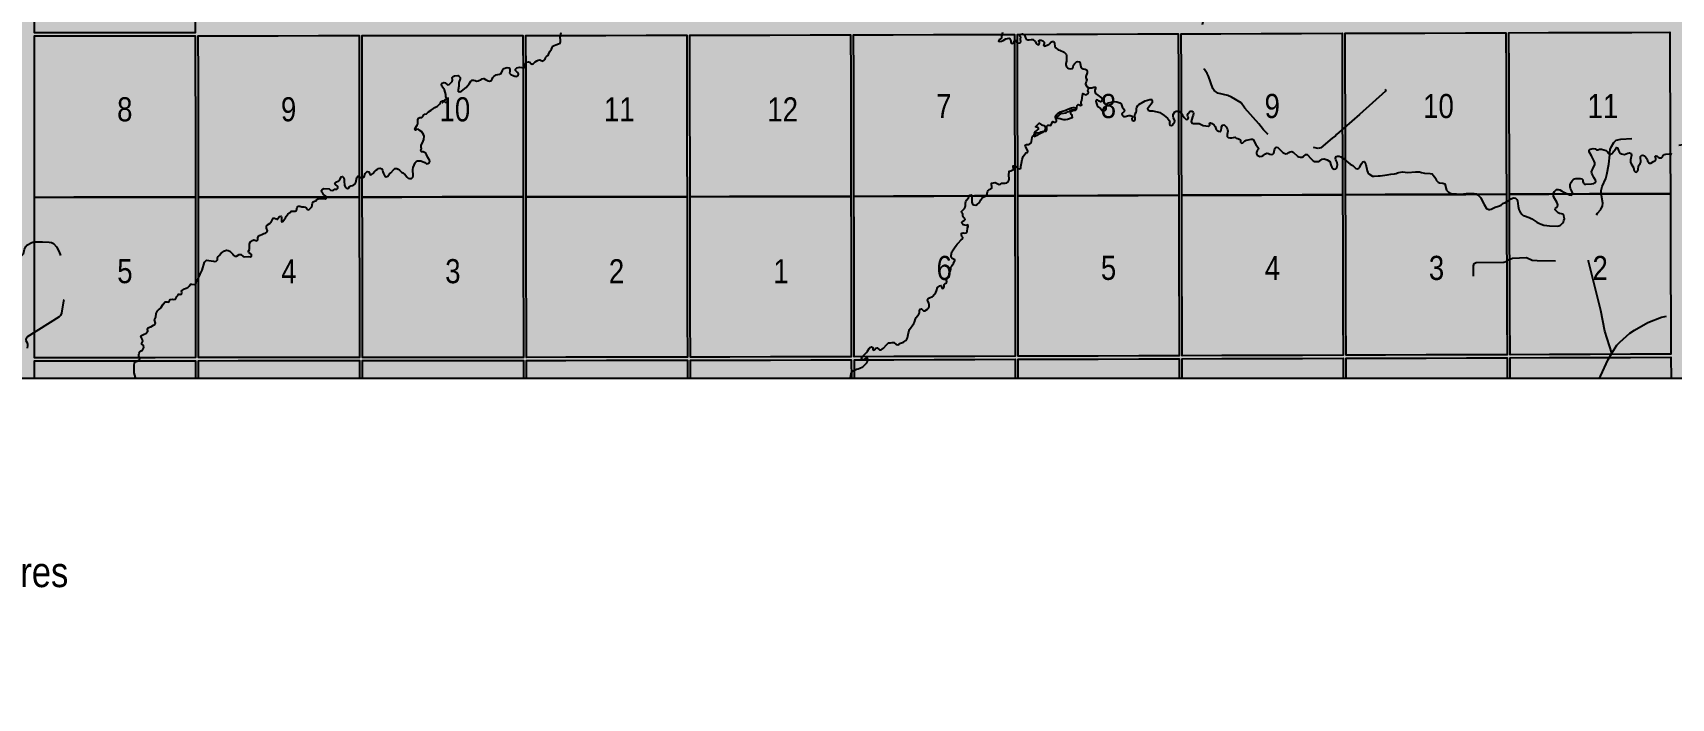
# Model space of a CAD drawing. Extents: x 403018 to 417191, y 6033193 to 6042673.
# Drawn here: x 414791 to 415335, y 6035860 to 6036080 of the extents above; entities that cross this region are included whole.
import ezdxf
from ezdxf.enums import TextEntityAlignment as Align

# ---------------------------------------------------------------- set-up
doc = ezdxf.new("R2010")
doc.units = 0
doc.header["$LTSCALE"] = 5
doc.linetypes.add('DASHED2', pattern=[9.525, 6.35, -3.175])
for name, color, linetype in [('DETAIL-T', 7, 'Continuous'), ('Quarters', 8, 'Continuous'), ('RoadSeg', 57, 'DASHED2'), ('T-WATER', 160, 'Continuous')]:
    doc.layers.add(name, color=color, linetype=linetype)
doc.layers.add('ROUTE-MAP-BACKGROUND-H', color=7, linetype='Continuous', true_color=0xf0ebff)
doc.styles.add('120', font='ARIALN.TTF', dxfattribs={"height": 13})
doc.styles.add('80', font='ARIALN.TTF', dxfattribs={"height": 10})

# ---------------------------------------------------------------- blocks, each defined once
blk = doc.blocks.new('*U324')
at = {"color": 0}
for p, q in [((-150, 0), (-150, 15)), ((-100, 10), (-100, 15)), ((-50, 10), (-50, 15)), ((50, 10), (50, 15)), ((150.24, 0), (150.24, 15)), ((-150, 10), (150.24, 10)), ((-150, 0), (150.24, 0))]:
    blk.add_line(p, q, dxfattribs=at)
for points in [[(-140, 10), (-130, 10), (-140, 5), (-130, 5)], [(-120, 10), (-110, 10), (-120, 5), (-110, 5)], [(-100, 10), (-50, 10), (-100, 5), (-50, 5)], [(50, 10), (150.24, 10), (50, 5), (150.24, 5)], [(-150, 5), (-140, 5), (-150, 0), (-140, 0)], [(-130, 5), (-120, 5), (-130, 0), (-120, 0)], [(-110, 5), (-100, 5), (-110, 0), (-100, 0)], [(-50, 5), (50, 5), (-50, 0), (50, 0)]]:
    blk.add_solid(points, dxfattribs=at)
at = {"color": 0, "style": '80'}
blk.add_text('metres', height=10, dxfattribs=at).set_placement((162.24, 20), align=Align.CENTER)
at = {"color": 0, "char_height": 10, "style": '80'}
for s, insert, attachment_point in [('0', (-150, 30.21), 2), ('1,500', (-100, 30.21), 2), ('3,000', (-50, 30.21), 2), ('6,000', (50, 30.21), 2), ('9,000', (136.7, 30.22), 3), ('SCALE 1:150,000', (0.12, -5), 2)]:
    blk.add_mtext(s, dxfattribs=dict(at, insert=insert, attachment_point=attachment_point))

msp = doc.modelspace()

# ---------------------------------------------------------------- hatches: boundary and pattern name
at = {"layer": 'ROUTE-MAP-BACKGROUND-H'}
h = msp.add_hatch(color=256, dxfattribs=at)
h.dxf.hatch_style = 1
h.paths.add_polyline_path([(412923.423, 6037807.465), (416092.9, 6037807.465), (416092.9, 6035965.758), (412923.423, 6035965.758)])

# ---------------------------------------------------------------- linework, layer by layer
at = {"layer": 'Quarters'}
for points in [[(414805.031, 6036080.395), (414791.955, 6036080.383), (414791.95, 6036093.437), (414791.946, 6036106.825), (414791.941, 6036120.214), (414791.936, 6036133.603), (414805.008, 6036133.616), (414818.415, 6036133.629), (414831.822, 6036133.642), (414845.229, 6036133.655), (414845.238, 6036120.266), (414845.248, 6036106.877), (414845.257, 6036093.487), (414845.266, 6036080.433), (414835.386, 6036080.423), (414831.855, 6036080.42), (414818.443, 6036080.408), (414805.031, 6036080.395)], [(415185.389, 6036026.547), (415172.309, 6036026.505), (415172.271, 6036039.894), (415172.233, 6036053.283), (415172.195, 6036066.673), (415172.157, 6036080.062), (415185.233, 6036080.104), (415198.643, 6036080.148), (415212.054, 6036080.191), (415225.464, 6036080.235), (415225.507, 6036066.845), (415225.55, 6036053.455), (415225.592, 6036040.065), (415225.603, 6036036.778), (415225.635, 6036026.675), (415212.22, 6036026.632), (415198.805, 6036026.589), (415185.389, 6036026.547)], [(415279.92, 6036040.239), (415279.967, 6036026.849), (415266.552, 6036026.806), (415253.136, 6036026.763), (415239.72, 6036026.72), (415226.639, 6036026.678), (415226.597, 6036040.068), (415226.554, 6036053.458), (415226.511, 6036066.848), (415226.469, 6036080.238), (415239.545, 6036080.28), (415252.956, 6036080.323), (415266.366, 6036080.367), (415279.777, 6036080.41), (415279.825, 6036067.02), (415279.872, 6036053.629), (415279.92, 6036040.239)], [(415334.25, 6036040.417), (415334.302, 6036027.026), (415320.886, 6036026.982), (415307.47, 6036026.938), (415294.053, 6036026.894), (415280.972, 6036026.852), (415280.924, 6036040.242), (415280.877, 6036053.633), (415280.829, 6036067.023), (415280.782, 6036080.414), (415293.858, 6036080.457), (415307.27, 6036080.502), (415320.681, 6036080.546), (415321.48, 6036080.548), (415334.093, 6036080.591), (415334.145, 6036067.2), (415334.197, 6036053.808), (415334.25, 6036040.417)], [(414805.055, 6036025.836), (414791.974, 6036025.824), (414791.969, 6036039.213), (414791.964, 6036052.602), (414791.96, 6036065.99), (414791.955, 6036079.379), (414805.032, 6036079.391), (414818.444, 6036079.404), (414831.855, 6036079.416), (414845.267, 6036079.429), (414845.276, 6036066.04), (414845.286, 6036052.65), (414845.295, 6036039.261), (414845.305, 6036025.872), (414831.888, 6036025.86), (414818.472, 6036025.848), (414805.055, 6036025.836)], [(414899.626, 6036039.31), (414899.64, 6036025.92), (414886.224, 6036025.908), (414872.807, 6036025.896), (414859.391, 6036025.884), (414846.309, 6036025.873), (414846.3, 6036039.262), (414846.298, 6036041.12), (414846.29, 6036052.651), (414846.281, 6036066.04), (414846.271, 6036079.43), (414859.348, 6036079.442), (414872.76, 6036079.455), (414886.171, 6036079.467), (414899.583, 6036079.48), (414899.597, 6036066.09), (414899.612, 6036052.7), (414899.626, 6036039.31)], [(414953.956, 6036039.363), (414953.975, 6036025.972), (414940.558, 6036025.959), (414927.142, 6036025.945), (414913.726, 6036025.933), (414900.645, 6036025.921), (414900.63, 6036039.311), (414900.616, 6036052.701), (414900.602, 6036066.091), (414900.593, 6036074.075), (414900.587, 6036079.481), (414913.664, 6036079.493), (414927.075, 6036079.506), (414940.487, 6036079.521), (414953.899, 6036079.535), (414953.918, 6036066.144), (414953.937, 6036052.754), (414953.956, 6036039.363)], [(415008.286, 6036039.418), (415008.31, 6036026.027), (414994.894, 6036026.014), (414981.477, 6036026), (414968.061, 6036025.987), (414954.979, 6036025.973), (414954.96, 6036039.364), (414954.941, 6036052.755), (414954.922, 6036066.145), (414954.903, 6036079.536), (414967.98, 6036079.55), (414981.392, 6036079.564), (414994.803, 6036079.578), (415008.215, 6036079.592), (415008.239, 6036066.201), (415008.263, 6036052.81), (415008.286, 6036039.418)], [(415022.396, 6036026.061), (415009.314, 6036026.03), (415009.291, 6036039.421), (415009.267, 6036052.812), (415009.243, 6036066.203), (415009.219, 6036079.594), (415022.296, 6036079.623), (415035.708, 6036079.652), (415049.12, 6036079.68), (415062.531, 6036079.709), (415062.56, 6036066.321), (415062.588, 6036052.933), (415062.617, 6036039.545), (415062.645, 6036026.157), (415049.229, 6036026.125), (415035.812, 6036026.093), (415022.396, 6036026.061)], [(415076.729, 6036026.201), (415063.649, 6036026.16), (415063.621, 6036039.548), (415063.592, 6036052.936), (415063.564, 6036066.325), (415063.536, 6036079.713), (415075.435, 6036079.75), (415076.611, 6036079.754), (415090.021, 6036079.797), (415103.431, 6036079.84), (415116.841, 6036079.883), (415116.875, 6036066.494), (415116.908, 6036053.106), (415116.941, 6036039.717), (415116.974, 6036026.328), (415103.559, 6036026.286), (415090.144, 6036026.243), (415076.729, 6036026.201)], [(415131.059, 6036026.373), (415117.979, 6036026.331), (415117.945, 6036039.72), (415117.912, 6036053.109), (415117.879, 6036066.498), (415117.846, 6036079.886), (415130.921, 6036079.929), (415144.332, 6036079.972), (415157.742, 6036080.015), (415171.153, 6036080.059), (415171.191, 6036066.669), (415171.229, 6036053.28), (415171.267, 6036039.891), (415171.305, 6036026.502), (415157.89, 6036026.459), (415144.474, 6036026.416), (415131.059, 6036026.373)], [(414805.08, 6035972.62), (414791.994, 6035972.609), (414791.989, 6035985.661), (414791.984, 6035999.049), (414791.979, 6036012.437), (414791.974, 6036025.824), (414805.055, 6036025.836), (414818.472, 6036025.848), (414831.888, 6036025.86), (414845.305, 6036025.872), (414845.315, 6036012.484), (414845.325, 6035999.095), (414845.335, 6035985.707), (414845.344, 6035972.654), (414831.923, 6035972.643), (414818.502, 6035972.631), (414805.08, 6035972.62)], [(414899.685, 6035985.754), (414899.699, 6035972.7), (414886.278, 6035972.689), (414872.857, 6035972.678), (414859.435, 6035972.666), (414846.349, 6035972.655), (414846.339, 6035985.708), (414846.329, 6035999.096), (414846.319, 6036012.484), (414846.309, 6036025.873), (414859.391, 6036025.884), (414872.807, 6036025.896), (414886.224, 6036025.908), (414899.64, 6036025.92), (414899.655, 6036012.531), (414899.67, 6035999.143), (414899.685, 6035985.754)], [(414954.034, 6035985.805), (414954.053, 6035972.751), (414940.632, 6035972.738), (414927.211, 6035972.725), (414913.79, 6035972.713), (414900.704, 6035972.701), (414900.689, 6035985.755), (414900.674, 6035999.144), (414900.659, 6036012.532), (414900.645, 6036025.921), (414913.726, 6036025.933), (414927.142, 6036025.945), (414940.558, 6036025.959), (414953.975, 6036025.972), (414953.994, 6036012.583), (414954.014, 6035999.194), (414954.034, 6035985.805)], [(415008.383, 6035985.858), (415008.407, 6035972.803), (414994.986, 6035972.79), (414981.565, 6035972.777), (414968.143, 6035972.764), (414955.057, 6035972.752), (414955.038, 6035985.806), (414955.018, 6035999.195), (414954.999, 6036012.584), (414954.979, 6036025.973), (414968.061, 6036025.987), (414981.477, 6036026), (414994.894, 6036026.014), (415008.31, 6036026.027), (415008.334, 6036012.638), (415008.359, 6035999.248), (415008.383, 6035985.858)], [(415022.497, 6035972.84), (415009.411, 6035972.806), (415009.387, 6035985.861), (415009.363, 6035999.25), (415009.339, 6036012.64), (415009.314, 6036026.03), (415022.396, 6036026.061), (415035.812, 6036026.093), (415049.229, 6036026.125), (415062.645, 6036026.157), (415062.674, 6036012.77), (415062.703, 6035999.384), (415062.732, 6035985.997), (415062.761, 6035972.945), (415049.34, 6035972.91), (415035.919, 6035972.875), (415022.497, 6035972.84)], [(415076.853, 6035972.989), (415063.765, 6035972.949), (415063.737, 6035986), (415063.708, 6035999.387), (415063.679, 6036012.773), (415063.649, 6036026.16), (415076.729, 6036026.201), (415090.144, 6036026.243), (415103.559, 6036026.286), (415116.974, 6036026.328), (415117.008, 6036012.941), (415117.042, 6035999.554), (415117.076, 6035986.166), (415117.109, 6035973.114), (415103.692, 6035973.072), (415090.269, 6035973.03), (415076.853, 6035972.989)], [(415131.201, 6035973.159), (415118.113, 6035973.117), (415118.08, 6035986.17), (415118.046, 6035999.557), (415118.012, 6036012.944), (415117.979, 6036026.331), (415131.059, 6036026.373), (415144.474, 6036026.416), (415157.89, 6036026.459), (415171.305, 6036026.502), (415171.343, 6036013.114), (415171.382, 6035999.726), (415171.42, 6035986.338), (415171.458, 6035973.285), (415158.041, 6035973.243), (415144.618, 6035973.201), (415131.201, 6035973.159)], [(415185.55, 6035973.33), (415172.462, 6035973.288), (415172.425, 6035986.341), (415172.386, 6035999.729), (415172.348, 6036013.117), (415172.309, 6036026.505), (415185.389, 6036026.547), (415198.805, 6036026.589), (415212.22, 6036026.632), (415225.635, 6036026.675), (415225.678, 6036013.287), (415225.722, 6035999.898), (415225.742, 6035993.48), (415225.765, 6035986.51), (415225.807, 6035973.456), (415212.39, 6035973.414), (415198.967, 6035973.372), (415185.55, 6035973.33)], [(415280.111, 6035986.681), (415280.158, 6035973.628), (415266.741, 6035973.585), (415253.317, 6035973.543), (415239.9, 6035973.501), (415226.811, 6035973.46), (415226.769, 6035986.513), (415226.726, 6035999.901), (415226.683, 6036013.29), (415226.639, 6036026.678), (415239.72, 6036026.72), (415253.136, 6036026.763), (415266.552, 6036026.806), (415279.967, 6036026.849), (415280.015, 6036013.46), (415280.063, 6036000.071), (415280.111, 6035986.681)], [(415334.46, 6035986.856), (415334.512, 6035973.801), (415321.094, 6035973.758), (415307.67, 6035973.715), (415294.252, 6035973.672), (415281.163, 6035973.631), (415281.116, 6035986.685), (415281.068, 6036000.074), (415281.02, 6036013.463), (415280.972, 6036026.852), (415294.053, 6036026.894), (415307.47, 6036026.938), (415320.886, 6036026.982), (415334.302, 6036027.026), (415334.355, 6036013.636), (415334.408, 6036000.246), (415334.46, 6035986.856)]]:
    msp.add_lwpolyline(points, close=True, dxfattribs=at)
for points in [[(414791.996, 6035965.758), (414791.994, 6035971.604), (414805.08, 6035971.615), (414818.502, 6035971.627), (414831.924, 6035971.638), (414845.345, 6035971.65), (414845.35, 6035965.758)], [(414846.354, 6035965.758), (414846.349, 6035971.651), (414859.436, 6035971.662), (414872.858, 6035971.673), (414886.279, 6035971.685), (414899.701, 6035971.696), (414899.707, 6035965.758)], [(414900.711, 6035965.758), (414900.705, 6035971.697), (414913.791, 6035971.709), (414927.212, 6035971.721), (414940.633, 6035971.734), (414954.054, 6035971.746), (414954.063, 6035965.758)], [(414955.067, 6035965.758), (414955.059, 6035971.747), (414968.145, 6035971.76), (414981.566, 6035971.773), (414994.988, 6035971.786), (415008.409, 6035971.799), (415008.42, 6035965.758)], [(415009.424, 6035965.758), (415009.413, 6035971.802), (415022.499, 6035971.836), (415035.921, 6035971.871), (415049.342, 6035971.906), (415062.763, 6035971.941), (415062.776, 6035965.758)], [(415063.781, 6035965.758), (415063.767, 6035971.944), (415076.852, 6035971.985), (415090.272, 6035972.026), (415103.691, 6035972.068), (415117.111, 6035972.11), (415117.127, 6035965.758)], [(415118.131, 6035965.758), (415118.115, 6035972.113), (415131.201, 6035972.154), (415144.621, 6035972.197), (415158.041, 6035972.239), (415171.461, 6035972.281), (415171.479, 6035965.758)], [(415172.484, 6035965.758), (415172.465, 6035972.284), (415185.55, 6035972.325), (415198.97, 6035972.368), (415212.39, 6035972.41), (415225.81, 6035972.452), (415225.832, 6035965.758)], [(415226.836, 6035965.758), (415226.814, 6035972.455), (415239.9, 6035972.497), (415253.321, 6035972.539), (415266.741, 6035972.581), (415280.162, 6035972.623), (415280.186, 6035965.758)], [(415281.191, 6035965.758), (415281.166, 6035972.626), (415294.252, 6035972.668), (415307.674, 6035972.711), (415321.095, 6035972.754), (415334.516, 6035972.797), (415334.543, 6035965.758)]]:
    msp.add_lwpolyline(points, dxfattribs=at)
at = {"layer": 'RoadSeg', "flags": 128}
for points in [[(415239.756, 6036061.687), (415239.922, 6036061.387), (415239.889, 6036061.021), (415231.298, 6036053.329), (415223.572, 6036046.702), (415223.272, 6036046.236), (415222.173, 6036045.503), (415218.477, 6036042.24), (415217.511, 6036042.007), (415213.715, 6036042.839), (415206.522, 6036044.071), (415203.592, 6036045.07), (415202.993, 6036045.403), (415200.662, 6036047.035), (415199.463, 6036048.234), (415197.898, 6036050.232), (415193.269, 6036055.393), (415192.037, 6036057.158), (415188.807, 6036059.09), (415187.542, 6036059.622), (415184.311, 6036060.388), (415183.013, 6036061.254), (415182.613, 6036061.92), (415181.214, 6036066.016), (415180.748, 6036066.949), (415179.849, 6036068.281), (415177.951, 6036070.512), (415177.218, 6036071.977), (415176.819, 6036073.608), (415176.819, 6036074.275), (415177.152, 6036075.54), (415177.951, 6036077.338), (415178.517, 6036079.569), (415179.616, 6036085.163), (415179.716, 6036087.861), (415178.084, 6036091.823), (415177.918, 6036092.689), (415177.951, 6036094.554), (415177.718, 6036096.052), (415177.352, 6036096.752), (415175.587, 6036098.251), (415174.987, 6036098.683), (415174.221, 6036099.116), (415171.557, 6036099.982), (415169.959, 6036101.148), (415168.461, 6036102.612), (415166.929, 6036104.544), (415166.229, 6036105.71), (415165.23, 6036108.407), (415165.297, 6036108.64), (415170.991, 6036113.535), (415174.555, 6036116.865), (415176.053, 6036118.064), (415176.919, 6036118.497), (415177.385, 6036118.663), (415181.215, 6036120.295), (415182.313, 6036120.328), (415184.511, 6036119.995)], [(415314.881, 6035974.174), (415312.55, 6035981.467), (415311.284, 6035988.26), (415307.222, 6036004.711), (415306.223, 6036008.54), (415306.223, 6036010.971), (415309.753, 6036019.862), (415310.152, 6036020.561), (415311.251, 6036021.793), (415311.817, 6036022.992), (415311.917, 6036023.858), (415311.351, 6036027.088), (415311.417, 6036028.087), (415311.75, 6036029.419), (415312.883, 6036032.083), (415313.216, 6036033.382), (415313.882, 6036036.879), (415314.215, 6036039.942), (415314.215, 6036040.608), (415314.348, 6036041.674), (415314.781, 6036042.706), (415315.513, 6036044.038), (415316.313, 6036044.771), (415317.878, 6036045.17), (415321.807, 6036045.37), (415324.205, 6036045.137), (415328.833, 6036044.238), (415332.696, 6036043.139), (415334.161, 6036042.972), (415336.659, 6036043.072), (415341.321, 6036043.805), (415342.986, 6036043.705), (415344.851, 6036043.339), (415349.18, 6036042.306), (415350.878, 6036041.74), (415353.242, 6036040.708), (415356.139, 6036038.677), (415358.004, 6036037.744), (415360.435, 6036036.812), (415364.031, 6036035.846), (415366.529, 6036035.746), (415369.992, 6036036.412), (415375.12, 6036038.976), (415376.352, 6036039.476), (415377.285, 6036039.642), (415378.684, 6036039.676), (415384.877, 6036039.11), (415387.108, 6036039.176), (415387.908, 6036039.476), (415388.707, 6036040.242), (415389.772, 6036043.405), (415390.405, 6036044.404), (415394.701, 6036047.501), (415397.065, 6036049.632), (415398.364, 6036051.164), (415400.661, 6036054.694), (415401.694, 6036055.693), (415402.926, 6036056.592), (415404.757, 6036057.125), (415407.288, 6036057.325), (415411.75, 6036056.759), (415418.011, 6036056.326), (415421.74, 6036055.693), (415422.706, 6036055.726), (415423.172, 6036056.192), (415423.305, 6036056.958), (415423.139, 6036061.82), (415422.373, 6036065.85), (415421.307, 6036068.747)], [(415310.869, 6035965.758), (415311.151, 6035966.516), (415313.682, 6035972.043), (415314.881, 6035974.174), (415316.579, 6035976.772), (415317.545, 6035977.838), (415320.908, 6035980.735), (415322.406, 6035981.8), (415326.869, 6035984.298), (415331.331, 6035986.096), (415333.695, 6035986.562), (415338.124, 6035986.829), (415359.269, 6035986.629), (415361.334, 6035986.895), (415366.03, 6035988.094), (415383.479, 6035993.156), (415395.966, 6035996.452), (415409.253, 6036000.315), (415428.234, 6036005.51), (415430.199, 6036006.176), (415431.73, 6036006.775), (415436.659, 6036009.473), (415449.013, 6036017.098), (415442.919, 6036004.211), (415443.452, 6036004.078), (415446.882, 6036004.511), (415448.913, 6036004.111), (415461.567, 6035997.618), (415469.293, 6035994.854)], [(414717.492, 6035965.758), (414717.878, 6035966.216), (414721.341, 6035971.011), (414726.07, 6035977.105), (414726.57, 6035978.57), (414726.836, 6035982.5), (414727.269, 6035985.896), (414727.335, 6035988.66), (414727.169, 6035991.691), (414727.302, 6035992.356), (414727.902, 6035993.555), (414729.966, 6035995.986), (414730.599, 6035998.117), (414730.898, 6035999.916), (414731.964, 6036001.98), (414732.231, 6036002.846), (414732.131, 6036004.178), (414731.769, 6036005.604), (414731.565, 6036006.908), (414731.498, 6036008.141), (414731.665, 6036009.14), (414731.964, 6036009.805), (414732.297, 6036010.005), (414733.696, 6036010.338), (414739.623, 6036010.538), (414743.519, 6036010.738), (414745.184, 6036010.771), (414745.784, 6036010.572), (414747.016, 6036009.406), (414747.782, 6036008.274), (414748.548, 6036007.108), (414749.147, 6036006.242), (414750.379, 6036005.543), (414751.778, 6036005.477), (414752.743, 6036005.71), (414756.839, 6036008.773), (414757.656, 6036009.334), (414758.438, 6036009.506), (414759.503, 6036009.473), (414760.669, 6036009.206), (414762.966, 6036008.041), (414764.898, 6036007.374), (414765.829, 6036007.395), (414767.861, 6036007.841), (414770.392, 6036007.674), (414774.621, 6036008.007), (414776.886, 6036007.541), (414781.048, 6036007.108), (414781.714, 6036006.875), (414783.846, 6036005.543), (414785.277, 6036005.477), (414787.675, 6036006.376), (414788.308, 6036007.108), (414788.674, 6036008.607), (414789.107, 6036009.573), (414789.44, 6036009.939), (414791.038, 6036010.838), (414791.704, 6036011.071), (414793.509, 6036011.098), (414794.668, 6036011.104), (414796.866, 6036011.004), (414797.577, 6036010.8), (414798.264, 6036010.505), (414799.263, 6036009.406), (414800.163, 6036007.807), (414800.829, 6036005.476), (414800.829, 6036003.978), (414799.963, 6036000.715), (414799.796, 6035998.883), (414799.929, 6035997.118), (414800.229, 6035996.219), (414801.861, 6035994.654), (414802.394, 6035993.688), (414802.394, 6035993.155), (414801.595, 6035991.524), (414800.962, 6035987.361), (414800.562, 6035986.629), (414800.129, 6035986.229), (414789.44, 6035979.436), (414789.04, 6035978.836), (414789.071, 6035978.381), (414789.407, 6035977.838), (414789.59, 6035977.142), (414789.673, 6035976.739), (414789.573, 6035975.806)], [(415269.093, 6035999.682), (415268.993, 6036003.112), (415269.26, 6036003.845), (415269.892, 6036004.211), (415279.083, 6036004.344), (415279.882, 6036004.544), (415280.915, 6036005.177), (415282.013, 6036005.61), (415286.576, 6036005.843), (415288.474, 6036005.01), (415290.172, 6036004.877), (415307.222, 6036004.711)]]:
    msp.add_lwpolyline(points, dxfattribs=at)
at = {"layer": 'ROUTE-MAP-BACKGROUND-H'}
msp.add_lwpolyline([(412923.423, 6037807.465), (416092.9, 6037807.465), (416092.9, 6035965.758), (412923.423, 6035965.758)], close=True, dxfattribs=at)
at = {"layer": 'T-WATER'}
for points in [[(414957.906, 6036070.751), (414958.473, 6036071.145), (414958.982, 6036071.366), (414959.5, 6036071.438), (414959.98, 6036071.196), (414960.458, 6036071.037), (414960.924, 6036071.281), (414961.22, 6036071.683), (414961.402, 6036072.196), (414961.719, 6036072.568), (414962.107, 6036072.863), (414962.407, 6036073.257), (414962.857, 6036074.158), (414963.381, 6036074.996), (414963.539, 6036075.536), (414963.85, 6036075.927), (414964.293, 6036076.211), (414964.753, 6036076.423), (414965.728, 6036076.747), (414966.187, 6036077.023), (414966.335, 6036077.576), (414966.338, 6036078.075), (414966.237, 6036078.823), (414966.449, 6036079.991), (414966.625, 6036080.501)], [(415112.884, 6036080.528), (415112.787, 6036079.903), (415112.588, 6036079.3), (415112.563, 6036078.616), (415112.189, 6036078.285), (415111.739, 6036078.056), (415111.547, 6036077.645), (415112.022, 6036077.55), (415112.607, 6036077.66), (415113.13, 6036077.897), (415114.032, 6036078.415), (415114.523, 6036078.55), (415115.136, 6036078.581), (415115.268, 6036078.53), (415115.576, 6036078.14), (415115.781, 6036077.017), (415116.309, 6036076.904), (415116.695, 6036077.199), (415116.791, 6036077.789), (415117.276, 6036077.892), (415117.766, 6036077.024), (415117.865, 6036076.978)], [(415117.865, 6036076.978), (415118.643, 6036077.113), (415118.913, 6036077.524), (415118.801, 6036078.049), (415118.821, 6036078.513), (415118.976, 6036078.95), (415118.596, 6036079.28), (415118.581, 6036079.781), (415119.041, 6036080.008), (415119.545, 6036080.019), (415119.72, 6036079.965), (415120.144, 6036079.701), (415120.511, 6036078.73), (415120.787, 6036078.311), (415121.247, 6036078.117), (415121.78, 6036078.063), (415122.486, 6036078.199), (415122.961, 6036078.218), (415123.705, 6036077.572), (415124.207, 6036076.716), (415124.64, 6036076.467), (415125.092, 6036076.683), (415125.14, 6036077.18), (415124.853, 6036077.637), (415125.215, 6036077.952), (415125.706, 6036077.908), (415126.306, 6036077.705), (415126.708, 6036077.354), (415126.689, 6036076.864), (415126.519, 6036076.208), (415126.538, 6036076.143), (415126.86, 6036075.918), (415128.219, 6036076.579), (415128.601, 6036076.9), (415128.869, 6036077.319), (415129.321, 6036077.531), (415129.84, 6036077.486), (415129.924, 6036077.432), (415130.166, 6036076.995), (415130.248, 6036075.858), (415130.582, 6036075.383), (415131.372, 6036074.785), (415131.943, 6036074.666), (415133.278, 6036073.999), (415134.048, 6036073.33), (415134.158, 6036072.845), (415134.156, 6036072.273), (415134.059, 6036070.945), (415133.898, 6036070.244), (415133.871, 6036069.743), (415134.064, 6036069.149), (415134.414, 6036068.734), (415134.875, 6036068.542), (415135.403, 6036068.465), (415136.055, 6036068.587), (415136.369, 6036069.026), (415136.456, 6036069.649), (415136.734, 6036070.063), (415137.392, 6036070.793), (415137.879, 6036070.905), (415138.49, 6036070.754), (415138.698, 6036069.701), (415138.874, 6036069.148), (415139.215, 6036068.7), (415139.646, 6036068.403), (415140.258, 6036068.318), (415140.775, 6036068.128), (415140.935, 6036067.656), (415140.914, 6036067.118), (415140.512, 6036065.94), (415140.552, 6036065.439), (415140.843, 6036064.899), (415140.754, 6036064.409), (415140.513, 6036063.869), (415140.425, 6036063.37), (415140.709, 6036062.868), (415141.012, 6036062.491), (415141.47, 6036062.179)], [(414950.853, 6036066.139), (414950.992, 6036066.091), (414951.081, 6036066.06), (414951.326, 6036065.976), (414951.831, 6036065.948), (414952.3, 6036066.272), (414952.458, 6036066.767), (414952.228, 6036067.21), (414951.837, 6036067.514), (414951.481, 6036067.885), (414951.457, 6036068.394), (414951.499, 6036068.48), (414951.873, 6036068.776), (414952.352, 6036068.92), (414952.916, 6036068.959), (414954.216, 6036068.805), (414954.287, 6036068.838), (414954.606, 6036069.885), (414954.825, 6036070.336), (414955.23, 6036070.652), (414955.707, 6036070.814), (414956.209, 6036070.612), (414956.517, 6036070.21), (414956.934, 6036069.955), (414957.355, 6036070.222), (414957.906, 6036070.751)], [(414921.38, 6036037.355), (414921.898, 6036036.928), (414922.362, 6036037.048), (414922.814, 6036037.26), (414923.077, 6036037.671), (414922.935, 6036038.148), (414922.352, 6036039.02), (414921.969, 6036040.008), (414921.687, 6036040.44), (414921.31, 6036040.745), (414920.84, 6036040.913), (414920.27, 6036040.935), (414920.156, 6036040.987), (414919.994, 6036041.455), (414920.215, 6036041.93), (414920.104, 6036042.516), (414920.131, 6036043.017), (414920.854, 6036044.517), (414920.993, 6036045.051), (414921.153, 6036046.121), (414920.959, 6036046.723), (414920.345, 6036047.507), (414919.538, 6036048.093), (414919.205, 6036048.438), (414918.72, 6036048.352), (414918.283, 6036048.118), (414918.025, 6036048.504), (414918.858, 6036049.74), (414919.037, 6036050.207), (414919.071, 6036051.569), (414919.304, 6036052.037), (414919.751, 6036052.26), (414920.364, 6036052.335), (414920.696, 6036052.693), (414920.932, 6036053.14), (414921.334, 6036053.408), (414921.932, 6036053.5), (414922.602, 6036054.225), (414923.51, 6036054.713), (414924.246, 6036055.348), (414924.654, 6036055.62), (414925.144, 6036055.83), (414925.553, 6036056.088), (414926.238, 6036056.767), (414926.549, 6036057.153), (414926.796, 6036057.568), (414927.175, 6036057.846), (414927.679, 6036057.827), (414928.126, 6036057.433), (414928.629, 6036057.258), (414928.852, 6036057.678), (414928.746, 6036058.246), (414928.354, 6036059.228), (414928.319, 6036059.886), (414927.901, 6036061.444), (414926.998, 6036062.685), (414926.894, 6036063.269), (414927.133, 6036063.708), (414927.629, 6036063.907), (414928.112, 6036063.775), (414928.911, 6036063.122), (414929.4, 6036063.229), (414929.75, 6036063.622), (414930.156, 6036063.876), (414930.408, 6036064.307), (414930.508, 6036064.807), (414930.48, 6036065.537), (414930.755, 6036065.926), (414931.243, 6036066.112), (414932.326, 6036066.231), (414932.79, 6036065.966), (414933.059, 6036065.582), (414933.12, 6036065.084), (414932.676, 6036063.973), (414932.619, 6036063.478), (414932.615, 6036062.681), (414932.423, 6036061.507), (414932.457, 6036060.984), (414932.503, 6036060.917), (414932.99, 6036060.813), (414933.54, 6036061.053), (414935.101, 6036062.302), (414936.058, 6036063.438), (414936.61, 6036064.325), (414936.985, 6036064.649), (414937.554, 6036064.745), (414938.03, 6036064.592), (414938.51, 6036064.344), (414939.092, 6036064.451), (414940.006, 6036064.907), (414940.411, 6036065.192), (414940.91, 6036065.196), (414941.467, 6036064.956), (414941.871, 6036064.659), (414942.356, 6036064.456), (414942.854, 6036064.388), (414943.469, 6036064.567), (414943.693, 6036065.033), (414943.87, 6036065.601), (414944.197, 6036065.949), (414945.028, 6036066.494), (414946.154, 6036066.634), (414946.671, 6036066.901), (414947.07, 6036067.873), (414947.337, 6036068.303), (414947.72, 6036068.617), (414948.186, 6036068.798), (414948.703, 6036068.898), (414949.346, 6036068.745), (414949.502, 6036068.276), (414949.524, 6036067.689), (414949.462, 6036066.995), (414949.5, 6036066.869), (414949.86, 6036066.582), (414950.853, 6036066.139)], [(415129.109, 6036050.2), (415129.551, 6036050.962), (415129.995, 6036050.739), (415130.491, 6036050.81), (415130.758, 6036051.221), (415130.697, 6036051.818), (415130.831, 6036052.388), (415131.132, 6036052.764), (415131.564, 6036053.01), (415132.316, 6036053.594), (415133.942, 6036053.885), (415134.44, 6036054.145), (415135.011, 6036054.264), (415135.369, 6036054.579), (415135.823, 6036054.831), (415137.017, 6036054.889), (415137.39, 6036055.16), (415137.571, 6036055.625), (415137.655, 6036056.251), (415137.948, 6036056.62), (415138.34, 6036056.511), (415138.764, 6036056.255), (415139.182, 6036056.497), (415139.017, 6036056.997), (415138.93, 6036057.495), (415139.226, 6036057.92), (415139.369, 6036059.643), (415139.532, 6036060.231), (415139.921, 6036060.069), (415140.336, 6036059.811), (415140.822, 6036059.919), (415141.287, 6036060.235), (415141.404, 6036060.709), (415141.17, 6036061.143), (415141.264, 6036061.632), (415141.47, 6036062.179)], [(415141.47, 6036062.179), (415142.541, 6036062.2), (415143.176, 6036062.396), (415143.673, 6036062.421), (415143.772, 6036061.935), (415143.539, 6036061.391), (415143.528, 6036060.891), (415143.722, 6036060.324), (415145.749, 6036058.806), (415145.95, 6036058.326), (415145.868, 6036057.823), (415145.389, 6036057.56), (415144.933, 6036057.762), (415144.549, 6036058.097), (415144.045, 6036058.189), (415143.788, 6036057.764), (415143.893, 6036057.279), (415144.246, 6036056.242), (415144.566, 6036055.822), (415145.405, 6036055.258), (415146.052, 6036054.552), (415146.534, 6036054.502), (415146.964, 6036054.746), (415147.25, 6036055.141), (415147.263, 6036055.838), (415147.349, 6036056.427), (415147.594, 6036056.844), (415147.98, 6036057.16), (415149.565, 6036057.538), (415150.06, 6036057.606), (415150.795, 6036057.545), (415151.756, 6036057.145), (415152.18, 6036056.807), (415152.579, 6036055.885), (415153.152, 6036055.093), (415153.366, 6036054.648), (415153.152, 6036054.196), (415152.769, 6036053.869), (415152.502, 6036053.458), (415152.677, 6036052.939), (415153.055, 6036052.646), (415153.551, 6036052.591), (415154.749, 6036052.937), (415155.252, 6036052.963), (415155.856, 6036052.728), (415156.073, 6036052.29), (415155.81, 6036051.855), (415155.841, 6036051.401), (415156.274, 6036051.163), (415156.794, 6036051.321), (415156.9, 6036051.895), (415156.715, 6036053.096), (415156.834, 6036053.582), (415157.166, 6036054.031), (415157.296, 6036054.513), (415157.336, 6036055.288), (415157.471, 6036055.769), (415157.738, 6036056.261), (415158.089, 6036056.61), (415160.186, 6036057.849), (415161.717, 6036058.248), (415162.301, 6036058.284), (415162.378, 6036058.244), (415162.557, 6036057.778), (415162.561, 6036057.271), (415162.511, 6036057.129), (415161.247, 6036055.623), (415161.007, 6036055.155), (415161.197, 6036054.708), (415161.526, 6036054.607)], [(415161.526, 6036054.607), (415161.672, 6036054.563), (415162.755, 6036054.537)], [(415162.755, 6036054.537), (415165.062, 6036053.968), (415166.46, 6036053.025), (415167.585, 6036052.052), (415167.895, 6036051.692), (415168.157, 6036051.296), (415168.335, 6036050.828), (415168.309, 6036050.628)], [(415168.309, 6036050.628), (415168.256, 6036050.227), (415168.389, 6036049.738), (415168.905, 6036049.633), (415169.316, 6036049.93), (415169.602, 6036050.309), (415169.861, 6036050.733), (415169.996, 6036051.22), (415169.553, 6036052.179), (415169.451, 6036052.668), (415169.505, 6036053.352), (415170.055, 6036054.178), (415170.483, 6036054.421), (415170.98, 6036054.462), (415171.677, 6036054.303), (415172.309, 6036053.571), (415172.524, 6036053.108), (415173.07, 6036052.312), (415173.396, 6036051.971), (415173.79, 6036051.684), (415174.288, 6036051.743), (415174.533, 6036052.183), (415174.304, 6036052.628), (415174.204, 6036053.122), (415174.432, 6036053.637), (415175.062, 6036054.365), (415175.566, 6036054.425), (415175.683, 6036054.385), (415176.046, 6036054.075), (415176.209, 6036053.602), (415176.138, 6036053.083), (415175.886, 6036052.548), (415175.478, 6036050.971), (415175.677, 6036050.452), (415176.154, 6036050.308), (415176.806, 6036050.361), (415178.047, 6036050.288), (415178.527, 6036050.148), (415178.964, 6036049.856), (415179.439, 6036049.701), (415181.168, 6036049.405), (415181.262, 6036049.424), (415181.603, 6036049.751), (415181.465, 6036050.278), (415181.873, 6036050.535), (415182.386, 6036050.368), (415183.112, 6036049.742), (415183.404, 6036049.36), (415183.758, 6036048.366), (415184.062, 6036047.988), (415184.518, 6036047.782), (415185.037, 6036047.688), (415185.132, 6036047.718), (415185.436, 6036048.091), (415185.453, 6036048.767), (415185.527, 6036049.263), (415185.793, 6036049.776), (415186.332, 6036049.881), (415186.743, 6036049.596), (415187.033, 6036049.2), (415187.493, 6036048.308), (415187.604, 6036047.751), (415187.536, 6036047.257), (415187.354, 6036046.635), (415187.346, 6036046.124), (415187.384, 6036046.031), (415187.741, 6036045.709), (415188.228, 6036045.607), (415188.967, 6036045.568), (415189.484, 6036045.694), (415189.983, 6036045.748), (415190.328, 6036045.407), (415190.916, 6036045.308), (415191.395, 6036045.159), (415191.758, 6036044.802), (415191.811, 6036044.183), (415192.07, 6036043.769), (415192.546, 6036043.919), (415193.24, 6036044.602), (415193.668, 6036044.842), (415194.306, 6036044.863), (415195.374, 6036045.127), (415195.887, 6036045.119), (415195.996, 6036045.065)], [(415062.754, 6035967.393), (415063.137, 6035968.133), (415063.554, 6035968.425), (415063.99, 6035968.649), (415064.494, 6035968.83), (415065.079, 6035968.931), (415065.597, 6035969.12), (415066.532, 6035969.562), (415067.56, 6035970.561), (415067.865, 6035970.958), (415068.104, 6035971.406), (415068.288, 6035971.893), (415068.153, 6035972.444), (415067.629, 6035972.443), (415066.778, 6035971.915), (415066.305, 6035972.079), (415066.166, 6035972.595), (415066.42, 6035973.052), (415067.854, 6035974.404), (415068.153, 6035974.777), (415068.634, 6035975.669), (415068.95, 6035976.07), (415069.441, 6035976.258), (415069.859, 6035976), (415069.934, 6035975.395), (415070.293, 6035975.109), (415070.67, 6035975.396), (415070.924, 6035975.79), (415071.363, 6035975.946), (415072.103, 6035975.295), (415072.639, 6035975.258), (415073.042, 6035975.514), (415073.411, 6035975.833), (415074.396, 6035976.948), (415075.122, 6035977.62), (415075.746, 6035977.594), (415076.321, 6035977.693), (415076.911, 6035977.64), (415077.681, 6035977.014), (415078.201, 6035976.925), (415078.659, 6035977.165), (415079.052, 6035977.458), (415080.044, 6035977.845), (415080.504, 6035978.087), (415080.883, 6035978.387), (415081.189, 6035978.773), (415081.371, 6035979.255), (415081.522, 6035979.772), (415081.745, 6035980.916), (415082.045, 6035981.948), (415083.447, 6035984.034), (415083.687, 6035984.472), (415084.005, 6035985.5), (415084.267, 6035985.937), (415085.196, 6035987.069), (415085.357, 6035987.574), (415085.405, 6035988.222), (415085.598, 6035988.718), (415086.055, 6035988.86), (415086.701, 6035988.164), (415087.183, 6035988.187), (415087.997, 6035988.74), (415088.366, 6035989.085), (415088.568, 6035989.549), (415088.576, 6035990.182), (415088.448, 6035990.743), (415088.038, 6035991.709), (415088.259, 6035992.201), (415088.676, 6035992.498), (415089.632, 6035992.925), (415089.805, 6035993.075), (415090.836, 6035994.282), (415091.048, 6035994.826), (415091.39, 6035995.897), (415091.73, 6035996.233), (415092.142, 6035996.499), (415092.59, 6035996.617), (415092.661, 6035996.031), (415092.899, 6035995.615), (415093.363, 6035995.753), (415093.566, 6035996.208), (415093.583, 6035996.888), (415093.887, 6035997.227), (415094.311, 6035997.457), (415094.399, 6035997.945), (415094.185, 6035998.552), (415094.31, 6035998.99), (415094.707, 6035999.273), (415095.231, 6035999.437), (415095.306, 6035999.927), (415095.227, 6036000.552), (415095.358, 6036001.034), (415095.645, 6036001.524), (415095.812, 6036001.995), (415095.78, 6036002.63), (415096.119, 6036002.989), (415096.346, 6036003.433), (415096.632, 6036003.834), (415097.047, 6036004.852), (415097.043, 6036005.071), (415096.64, 6036005.347), (415096.182, 6036005.564), (415095.915, 6036005.986), (415095.915, 6036006.484), (415096.136, 6036007.787), (415096.928, 6036009.074), (415097.564, 6036009.834), (415097.839, 6036010.286), (415098.156, 6036010.673), (415099.232, 6036011.714), (415099.63, 6036012.018), (415099.73, 6036012.509), (415099.372, 6036012.857), (415099.264, 6036013.345), (415099.339, 6036013.92), (415099.391, 6036013.98), (415099.851, 6036014.065), (415100.358, 6036013.991), (415100.849, 6036014.099), (415101.208, 6036014.463), (415101.258, 6036015.575), (415101.52, 6036016.167), (415101.412, 6036016.655), (415100.929, 6036016.543), (415100.429, 6036016.558), (415099.889, 6036016.742), (415099.552, 6036017.145), (415099.396, 6036017.647), (415099.727, 6036017.938), (415100.217, 6036018.103), (415100.516, 6036018.48), (415100.276, 6036018.894), (415099.956, 6036019.24), (415099.702, 6036019.652), (415099.689, 6036020.274), (415099.439, 6036020.669), (415099.32, 6036021.108), (415099.983, 6036021.783), (415100.261, 6036022.176), (415100.48, 6036022.625), (415100.641, 6036023.118), (415100.67, 6036023.858), (415100.763, 6036024.485), (415100.994, 6036024.918), (415101.614, 6036025.665), (415102.104, 6036026.523), (415102.597, 6036026.617), (415102.77, 6036026.151), (415102.733, 6036024.224), (415102.905, 6036023.556), (415103.348, 6036023.294), (415104.014, 6036023.28), (415104.519, 6036023.466), (415105.272, 6036024.103), (415105.751, 6036025.021), (415106.054, 6036025.395), (415106.754, 6036026.052), (415107.264, 6036026.219), (415107.659, 6036026.525), (415107.924, 6036027.616), (415108.149, 6036028.06), (415108.494, 6036028.426), (415108.966, 6036028.647), (415109.378, 6036028.917), (415109.402, 6036029.412), (415109.214, 6036029.986), (415109.21, 6036030.513), (415109.251, 6036030.575), (415109.866, 6036030.612), (415110.426, 6036030.727), (415110.894, 6036030.552), (415111.762, 6036030.048), (415112.228, 6036030.225), (415112.638, 6036030.526), (415113.753, 6036030.49), (415114.355, 6036030.626), (415114.758, 6036030.975), (415114.939, 6036031.44), (415115.056, 6036031.958), (415114.991, 6036033.162), (415115.087, 6036034.416), (415115.126, 6036034.483), (415115.671, 6036034.575), (415116.046, 6036034.864), (415116.483, 6036035.076), (415116.428, 6036036.225), (415116.466, 6036036.301), (415116.963, 6036036.426), (415117.59, 6036035.698), (415118.016, 6036035.438), (415118.493, 6036035.271), (415118.976, 6036035.509), (415118.997, 6036036.045), (415119.178, 6036037.217), (415119.45, 6036038.35), (415119.785, 6036039.36), (415120.648, 6036040.568), (415121.121, 6036040.757), (415121.236, 6036041.244), (415120.552, 6036042.66), (415120.418, 6036043.144), (415120.844, 6036043.404), (415121.519, 6036043.407), (415121.986, 6036043.583), (415122.4, 6036043.859), (415122.551, 6036044.333), (415122.658, 6036044.986), (415122.688, 6036045.657), (415122.83, 6036046.146), (415123.281, 6036046.249), (415123.788, 6036046.168), (415123.938, 6036046.635), (415123.975, 6036047.248), (415124.027, 6036047.332), (415125.184, 6036047.275), (415125.658, 6036047.51), (415126.144, 6036047.626), (415127.329, 6036047.765), (415127.583, 6036048.174), (415127.631, 6036049.386), (415127.911, 6036049.777), (415128.376, 6036049.721), (415128.898, 6036049.628), (415129.109, 6036050.2)], [(415195.996, 6036045.065), (415196.927, 6036043.305), (415197.793, 6036042.132), (415197.681, 6036041.645), (415197.359, 6036041.234), (415197.121, 6036040.795), (415197.087, 6036040.231), (415197.362, 6036039.821), (415197.784, 6036039.555), (415198.258, 6036039.393), (415198.905, 6036039.435), (415199.341, 6036039.677), (415200.103, 6036040.272), (415200.554, 6036040.488), (415201.051, 6036040.408), (415201.467, 6036040.14), (415201.953, 6036040.018), (415202.521, 6036040.108), (415202.866, 6036040.513), (415203.09, 6036041.56), (415203.32, 6036042.089), (415203.656, 6036042.442), (415204.185, 6036042.386), (415204.54, 6036042.073), (415205.469, 6036040.984), (415205.86, 6036040.688), (415206.313, 6036040.462), (415206.79, 6036040.309), (415207.332, 6036040.343), (415207.798, 6036040.657), (415208.31, 6036040.898)], [(415307.402, 6036041.456), (415307.779, 6036041.79), (415308.249, 6036041.96), (415308.767, 6036042.025), (415309.365, 6036041.899), (415309.792, 6036041.607), (415310.291, 6036041.606), (415310.827, 6036041.815), (415311.452, 6036041.837), (415313.059, 6036041.396), (415313.4, 6036041.066), (415313.617, 6036040.612), (415313.917, 6036040.239), (415314.412, 6036040.157), (415314.96, 6036040.409), (415315.318, 6036040.735), (415315.585, 6036041.145), (415316.181, 6036041.88), (415316.367, 6036042.345), (415316.795, 6036042.303), (415317.166, 6036041.337), (415317.389, 6036040.896), (415317.693, 6036040.525), (415318.054, 6036040.211), (415318.54, 6036040.097), (415319.104, 6036040.06), (415320.21, 6036040.456), (415320.729, 6036040.568), (415321.27, 6036040.4), (415321.428, 6036039.857), (415321.147, 6036038.225), (415321.144, 6036037.455), (415321.353, 6036036.987), (415322.127, 6036035.742), (415322.359, 6036034.639), (415322.635, 6036034.249), (415323.129, 6036034.128), (415323.458, 6036034.522), (415323.588, 6036035.004), (415323.774, 6036036.241), (415324.34, 6036037.011), (415324.516, 6036037.479), (415324.525, 6036038.013), (415324.412, 6036038.696), (415324.422, 6036039.33), (415324.685, 6036039.736), (415325.174, 6036039.853), (415325.691, 6036039.603), (415326.028, 6036039.264), (415326.606, 6036038.496), (415326.776, 6036037.986), (415327.005, 6036037.547), (415327.299, 6036037.166), (415327.794, 6036037.194), (415328.751, 6036037.684), (415329.131, 6036037.98), (415329.449, 6036038.337), (415329.478, 6036038.839), (415329.163, 6036039.255), (415329.448, 6036039.585), (415329.929, 6036039.47), (415330.286, 6036039.152), (415330.749, 6036038.965), (415331.276, 6036038.924), (415331.369, 6036038.957), (415331.704, 6036039.283), (415331.967, 6036039.687), (415332.336, 6036039.985), (415332.816, 6036040.123), (415333.954, 6036040.237), (415334.576, 6036040.252), (415334.775, 6036040.142)], [(414916.959, 6036032.117), (414917.422, 6036032.511), (414917.471, 6036033.002), (414917.444, 6036035.031), (414917.516, 6036035.712), (414918.193, 6036037.227), (414918.478, 6036037.638), (414918.931, 6036037.897), (414919.425, 6036037.962), (414920.058, 6036037.965), (414921.38, 6036037.355)], [(415208.31, 6036040.898), (415208.803, 6036040.985), (415209.278, 6036040.827), (415210.694, 6036039.512), (415211.086, 6036039.226), (415211.575, 6036039.127), (415212.279, 6036039.183), (415212.705, 6036039.424), (415213.428, 6036040.037), (415213.928, 6036040.049), (415215.17, 6036038.588), (415215.908, 6036037.97), (415216.379, 6036037.756), (415217.522, 6036037.718)], [(415217.522, 6036037.718), (415217.687, 6036037.743), (415218.139, 6036037.955), (415218.912, 6036038.528), (415219.49, 6036038.609), (415220.497, 6036038.289), (415221.36, 6036037.73), (415221.846, 6036036.255), (415222.093, 6036035.796), (415222.426, 6036035.447), (415222.866, 6036035.21), (415223.37, 6036035.265), (415223.718, 6036035.654), (415223.882, 6036036.126), (415223.939, 6036036.664), (415223.882, 6036037.404), (415223.404, 6036038.266), (415223.319, 6036038.848), (415223.482, 6036039.361), (415223.957, 6036039.515), (415224.483, 6036039.444), (415225.091, 6036039.235), (415225.913, 6036038.699), (415226.259, 6036038.358), (415228.109, 6036036.818), (415228.982, 6036036.337), (415230.085, 6036035.408), (415230.596, 6036035.237)], [(415230.596, 6036035.237), (415231.033, 6036035.47), (415231.334, 6036035.852), (415231.758, 6036036.787), (415232.017, 6036037.203), (415232.323, 6036037.57), (415232.829, 6036037.664), (415232.891, 6036037.637), (415233.142, 6036037.213), (415233.339, 6036036.754), (415233.826, 6036034.6), (415234.002, 6036034.037), (415234.316, 6036033.678), (415235.578, 6036032.884), (415236.073, 6036032.853), (415237.46, 6036032.992), (415238.13, 6036032.998), (415240.436, 6036033.249), (415241.679, 6036033.475), (415242.89, 6036033.6), (415243.368, 6036033.744), (415243.85, 6036033.983), (415244.331, 6036034.117), (415245.463, 6036034.267), (415247.306, 6036034.109), (415249.805, 6036034.281), (415251.11, 6036034.24), (415251.761, 6036034.062), (415252.824, 6036033.867), (415254.657, 6036033.693), (415255.284, 6036033.574), (415255.692, 6036033.224), (415256.525, 6036032.044), (415256.716, 6036031.563), (415256.977, 6036031.152), (415257.352, 6036030.84), (415257.784, 6036030.588), (415258.906, 6036030.484), (415259.506, 6036030.281), (415260.137, 6036028.227), (415260.419, 6036027.829), (415260.766, 6036027.503), (415261.208, 6036027.261), (415262.236, 6036027.024), (415263.45, 6036026.942), (415264.776, 6036026.934), (415266.66, 6036027.061), (415268.62, 6036027.101)], [(415308.798, 6036038.258), (415308.11, 6036039.64), (415307.374, 6036040.914), (415307.402, 6036041.456)], [(415308.884, 6036030.475), (415309.299, 6036030.606), (415309.545, 6036031.036), (415309.473, 6036031.531), (415308.915, 6036032.428), (415308.469, 6036033.326), (415308.292, 6036033.793), (415308.207, 6036034.303), (415308.331, 6036034.876), (415308.653, 6036035.313), (415309.227, 6036036.734), (415309.228, 6036037.264), (415309.002, 6036037.848), (415308.798, 6036038.258)], [(414887.353, 6036028.436), (414887.435, 6036028.533), (414887.907, 6036028.749), (414889.691, 6036028.636), (414890.151, 6036028.264), (414890.647, 6036028.072), (414891.121, 6036028.227), (414891.568, 6036028.512), (414892.205, 6036028.542), (414892.526, 6036028.892), (414892.492, 6036029.394), (414891.739, 6036030.12), (414891.579, 6036030.568), (414891.904, 6036030.914), (414892.854, 6036031.306), (414893.245, 6036031.64), (414893.594, 6036032.648), (414894.098, 6036032.714), (414894.179, 6036032.678), (414894.463, 6036032.267), (414894.601, 6036031.774), (414894.669, 6036031.181), (414894.696, 6036029.893), (414894.948, 6036029.325), (414895.285, 6036028.958), (414895.719, 6036028.709), (414896.195, 6036028.876), (414896.387, 6036029.379), (414896.815, 6036029.631), (414897.377, 6036029.779), (414897.825, 6036030), (414898.23, 6036030.285), (414898.509, 6036030.712), (414898.771, 6036032.429), (414899.173, 6036032.801), (414900.183, 6036032.407), (414900.69, 6036032.344), (414900.858, 6036032.383), (414901.248, 6036032.659), (414901.59, 6036033.707), (414901.879, 6036034.099), (414902.295, 6036034.375), (414902.84, 6036034.247), (414903.01, 6036033.715), (414903.268, 6036033.283), (414903.744, 6036033.43), (414904.052, 6036033.633)], [(414904.052, 6036033.633), (414904.173, 6036033.713), (414904.749, 6036034.54), (414905.141, 6036034.848), (414905.586, 6036035.091), (414906.05, 6036035.342), (414906.54, 6036035.455), (414907.119, 6036035.331), (414907.37, 6036034.836), (414907.496, 6036034.252), (414907.662, 6036033.781), (414907.913, 6036033.31), (414908.163, 6036032.869), (414908.601, 6036032.664), (414909.087, 6036032.876), (414909.695, 6036033.645), (414910.054, 6036033.961), (414911.051, 6036035.078), (414911.465, 6036035.366), (414912.071, 6036035.394), (414912.553, 6036035.168), (414912.956, 6036034.873), (414913.685, 6036034.215), (414914.095, 6036033.934), (414914.804, 6036033.266), (414915.467, 6036032.504), (414915.835, 6036032.187), (414916.325, 6036032.113), (414916.959, 6036032.117)], [(415301.862, 6036026.849), (415301.862, 6036027.345), (415301.664, 6036027.889), (415301.222, 6036028.805), (415301.064, 6036029.302), (415301.077, 6036029.975), (415301.246, 6036030.49), (415301.774, 6036031.318), (415302.088, 6036031.673), (415302.504, 6036031.942), (415302.985, 6036032.076), (415303.531, 6036032.093), (415304.377, 6036032.07), (415304.974, 6036031.995), (415305.309, 6036031.674), (415305.332, 6036031.035), (415305.507, 6036030.567), (415305.815, 6036030.173), (415306.306, 6036030.16), (415308.142, 6036030.355), (415308.806, 6036030.45), (415308.884, 6036030.475)], [(414839.943, 6035993.676), (414840.206, 6035993.626), (414840.715, 6035993.733), (414840.777, 6035994.265), (414840.751, 6035994.797), (414841.656, 6035995.459), (414842.781, 6035995.869), (414843.192, 6035996.324), (414843.635, 6035997.001), (414844.129, 6035997.029), (414844.915, 6035996.972), (414845.483, 6035997.083), (414845.6, 6035997.568), (414845.659, 6035998.158), (414846.239, 6035998.934), (414846.492, 6035999.367), (414846.833, 6036000.372), (414847.589, 6036001.658), (414848.352, 6036004.283), (414848.608, 6036004.711), (414849.013, 6036004.992), (414849.756, 6036004.909), (414851.282, 6036004.609), (414851.78, 6036004.554), (414852.209, 6036004.635), (414852.593, 6036005.149), (414852.619, 6036005.804), (414852.83, 6036006.257), (414853.185, 6036006.587), (414853.817, 6036007.353), (414854.236, 6036007.638), (414854.606, 6036007.976), (414855.613, 6036008.27), (414856.167, 6036008.247), (414856.713, 6036007.979), (414857.108, 6036007.663), (414857.753, 6036006.965), (414858.019, 6036006.571), (414858.398, 6036006.278), (414858.891, 6036006.347), (414859.84, 6036006.912), (414860.339, 6036006.864), (414861.124, 6036006.242), (414861.614, 6036006.144), (414862.841, 6036006.26), (414863.499, 6036006.127), (414863.954, 6036006.342), (414863.914, 6036006.849), (414863.869, 6036006.921), (414863.483, 6036007.218), (414863.03, 6036007.429), (414862.959, 6036007.922), (414863.198, 6036008.525), (414863.259, 6036009.02), (414863.29, 6036010.316), (414863.5, 6036010.913), (414863.86, 6036011.267), (414864.257, 6036011.561), (414864.689, 6036011.778), (414865.655, 6036011.408), (414865.978, 6036011.773), (414865.994, 6036012.434), (414866.215, 6036012.896), (414866.592, 6036013.203), (414867.578, 6036013.562), (414868.012, 6036013.822), (414868.568, 6036013.974), (414868.966, 6036014.244), (414869.216, 6036014.675), (414868.878, 6036015.637), (414868.849, 6036016.19), (414868.894, 6036016.34), (414869.195, 6036016.726), (414870.063, 6036017.252), (414870.392, 6036017.603), (414870.641, 6036018.035), (414870.817, 6036018.519), (414871.086, 6036018.964), (414871.585, 6036018.954), (414872.039, 6036018.73), (414872.361, 6036018.428), (414872.999, 6036019.201), (414873.345, 6036019.517), (414873.755, 6036019.626), (414873.819, 6036019.153), (414873.803, 6036017.793), (414873.858, 6036017.73), (414874.256, 6036017.854), (414874.587, 6036018.216), (414874.862, 6036018.631), (414875.127, 6036019.037), (414875.355, 6036019.52), (414875.986, 6036020.27), (414876.752, 6036020.853), (414877.053, 6036021.225), (414877.541, 6036021.296), (414878.353, 6036021.288), (414878.801, 6036021.511), (414879.066, 6036022.53), (414879.471, 6036022.864), (414879.968, 6036022.878), (414880.603, 6036022.72), (414881.261, 6036022.734), (414881.724, 6036022.547), (414882.15, 6036022.246), (414882.424, 6036021.832), (414882.873, 6036021.681), (414883.598, 6036022.299), (414883.877, 6036022.698), (414884.115, 6036023.852), (414884.356, 6036024.289), (414884.751, 6036024.578), (414885.296, 6036024.726), (414885.601, 6036025.124), (414886.03, 6036025.374), (414887.267, 6036025.468), (414888.371, 6036025.359), (414888.495, 6036025.399), (414888.814, 6036025.754), (414888.539, 6036026.164), (414887.739, 6036026.764), (414887.522, 6036027.215), (414887.22, 6036027.595), (414887.099, 6036028.089), (414887.353, 6036028.436)], [(415268.62, 6036027.101), (415269.277, 6036027.101), (415269.948, 6036027.006), (415270.439, 6036026.695), (415271.132, 6036026.02), (415271.426, 6036025.635), (415272.085, 6036024.253), (415272.631, 6036023.425), (415273.38, 6036022.116), (415274.124, 6036021.766)], [(415296.098, 6036021.736), (415296.234, 6036022.187), (415296.595, 6036022.499), (415296.903, 6036022.862), (415296.982, 6036023.355), (415296.818, 6036023.996), (415295.602, 6036026.153), (415295.529, 6036026.647), (415295.571, 6036027.245), (415295.89, 6036027.749), (415296.178, 6036028.15), (415296.573, 6036028.434), (415297.069, 6036028.453), (415297.694, 6036028.275), (415298.189, 6036028.042), (415299.042, 6036027.512), (415299.496, 6036027.278), (415299.611, 6036027.243)], [(415299.611, 6036027.243), (415300.014, 6036027.119), (415300.881, 6036026.633), (415301.481, 6036026.561), (415301.862, 6036026.849)], [(415274.124, 6036021.766), (415274.409, 6036021.777), (415274.892, 6036021.903), (415276.253, 6036022.617), (415277.323, 6036022.883), (415278.256, 6036023.28), (415279.024, 6036023.854), (415279.481, 6036024.046), (415280.541, 6036024.691), (415280.808, 6036024.853), (415281.074, 6036025.044), (415281.501, 6036025.35), (415281.947, 6036025.585), (415282.44, 6036025.679), (415283.012, 6036025.526), (415283.11, 6036025.429), (415283.376, 6036025.166)], [(415283.376, 6036025.166), (415283.574, 6036024.698), (415283.813, 6036022.926), (415284.082, 6036021.846), (415284.53, 6036020.943), (415285.122, 6036020.18), (415285.485, 6036019.86), (415285.938, 6036019.651), (415287.5, 6036019.13), (415288.434, 6036018.747), (415290.074, 6036017.649), (415290.961, 6036017.172), (415291.425, 6036016.981), (415292.342, 6036016.653)], [(415292.342, 6036016.653), (415292.47, 6036016.607), (415294.248, 6036016.34), (415296.728, 6036016.261), (415297.368, 6036016.4), (415297.851, 6036016.631), (415298.561, 6036017.282), (415298.851, 6036017.663), (415299.02, 6036018.133), (415299.182, 6036018.696), (415299.151, 6036019.194), (415298.979, 6036019.781), (415298.704, 6036020.23), (415298.234, 6036020.396), (415297.527, 6036020.422), (415297.09, 6036020.663), (415296.094, 6036021.721), (415296.098, 6036021.736)], [(414825.418, 6035966.103), (414825.029, 6035967.599), (414825.039, 6035970.195), (414825.097, 6035970.803), (414825.385, 6035971.22), (414826.36, 6035971.634), (414826.725, 6035971.98), (414826.835, 6035972.511), (414826.593, 6035972.964), (414826.558, 6035973.577), (414826.69, 6035974.103), (414826.893, 6035974.608), (414827.29, 6035974.922), (414827.731, 6035975.172), (414828.039, 6035975.554), (414828.218, 6035976.051), (414828.151, 6035976.673), (414827.437, 6035977.274), (414827.605, 6035977.735), (414827.901, 6035978.102), (414827.807, 6035978.614), (414827.5, 6035979.008), (414827.264, 6035979.471), (414827.463, 6035979.955), (414827.849, 6035980.247), (414828.368, 6035980.437), (414828.831, 6035980.695), (414829.528, 6035981.399), (414829.462, 6035981.99), (414829.621, 6035982.498), (414830.04, 6035982.753), (414830.573, 6035982.929), (414831.46, 6035983.421), (414831.81, 6035983.702), (414832.039, 6035984.138), (414831.707, 6035985.165), (414832.22, 6035986.035), (414832.335, 6035987.253), (414832.514, 6035987.746), (414832.785, 6035988.169), (414833.104, 6035988.56), (414833.484, 6035988.84), (414833.806, 6035989.166), (414834.634, 6035990.42), (414835.276, 6035991.149), (414835.908, 6035991.166), (414836.459, 6035991.113), (414836.952, 6035991.986), (414837.566, 6035992.062), (414838.109, 6035991.946), (414838.697, 6035992.032), (414839.134, 6035992.946), (414839.494, 6035993.257), (414839.685, 6035993.726), (414839.943, 6035993.676)], [(414825.523, 6035965.758), (414825.463, 6035965.927), (414825.418, 6035966.103)], [(415062.509, 6035965.758), (415062.546, 6035966.049), (415062.558, 6035966.715), (415062.754, 6035967.393)]]:
    msp.add_lwpolyline(points, dxfattribs=at)
for points in [[(415133.82, 6036051.506), (415133.262, 6036051.528), (415132.688, 6036051.686), (415132.03, 6036051.878), (415131.49, 6036051.985), (415130.982, 6036051.99), (415130.544, 6036051.768), (415130.429, 6036052.52), (415130.654, 6036053.042), (415131.081, 6036053.496), (415131.575, 6036053.863), (415132.153, 6036054.18), (415132.815, 6036054.427), (415133.511, 6036054.658), (415134.377, 6036054.988), (415135.091, 6036055.303), (415135.77, 6036055.517), (415136.295, 6036055.58), (415136.684, 6036055.576), (415137.106, 6036055.488), (415137.358, 6036055.333), (415137.407, 6036055.112), (415137.235, 6036054.809), (415136.861, 6036054.627), (415136.387, 6036054.58), (415135.997, 6036054.465), (415135.657, 6036054.367), (415135.452, 6036054.132), (415135.432, 6036053.743), (415135.666, 6036053.436), (415135.766, 6036053.266), (415135.899, 6036053.01), (415135.993, 6036052.205), (415134.464, 6036051.636), (415133.82, 6036051.506)], [(415123.311, 6036045.865), (415123.212, 6036046.086), (415123.281, 6036046.272), (415123.369, 6036046.593), (415123.543, 6036047.116), (415123.869, 6036047.654), (415124.109, 6036047.94), (415124.467, 6036048.241), (415124.79, 6036048.441), (415124.843, 6036048.61), (415124.81, 6036048.797), (415124.676, 6036048.9), (415124.491, 6036048.986), (415123.832, 6036049.211), (415124.244, 6036049.699), (415124.909, 6036050.286), (415125.045, 6036050.402), (415125.853, 6036049.904), (415126.224, 6036049.782), (415126.612, 6036049.643), (415126.914, 6036049.421), (415127.03, 6036049.115), (415127.095, 6036048.826), (415127.057, 6036048.403), (415126.832, 6036047.847), (415126.286, 6036047.378), (415125.657, 6036047.079), (415125.062, 6036046.763), (415124.621, 6036046.581), (415124.246, 6036046.33), (415123.804, 6036046.081), (415123.311, 6036045.865)]]:
    msp.add_lwpolyline(points, close=True, dxfattribs=at)

# ---------------------------------------------------------------- block references
at = {"layer": 'DETAIL-T'}
msp.add_blockref('*U324', (414623.424, 6035876.541), dxfattribs=at)

# ---------------------------------------------------------------- texts
at = {"layer": 'RoadSeg', "style": '120'}
for s, height, p in [('8', 8.004, (414819.344, 6036051.029)), ('9', 8.004, (414873.658, 6036051.038)), ('10', 8.0041, (414926.223, 6036051.029)), ('11', 8.0041, (414980.727, 6036051.01)), ('12', 8.0041, (415034.906, 6036050.994)), ('7', 8.004, (415090.886, 6036052.101)), ('8', 8.004, (415145.448, 6036052.12)), ('9', 8.004, (415199.763, 6036052.129)), ('10', 8.0041, (415252.327, 6036052.12)), ('11', 8.0041, (415306.831, 6036052.101)), ('5', 8.004, (414819.391, 6035997.353)), ('4', 8.004, (414873.753, 6035997.318)), ('3', 8.004, (414928.118, 6035997.337)), ('2', 8.004, (414982.382, 6035997.302)), ('1', 8.004, (415036.886, 6035997.318)), ('6', 8.004, (415091.032, 6035998.419)), ('5', 8.004, (415145.495, 6035998.443)), ('4', 8.004, (415199.857, 6035998.408)), ('3', 8.004, (415254.223, 6035998.428)), ('2', 8.004, (415308.486, 6035998.393))]:
    msp.add_text(s, height=height, dxfattribs=at).set_placement(p)

doc.saveas('drawing.dxf')
